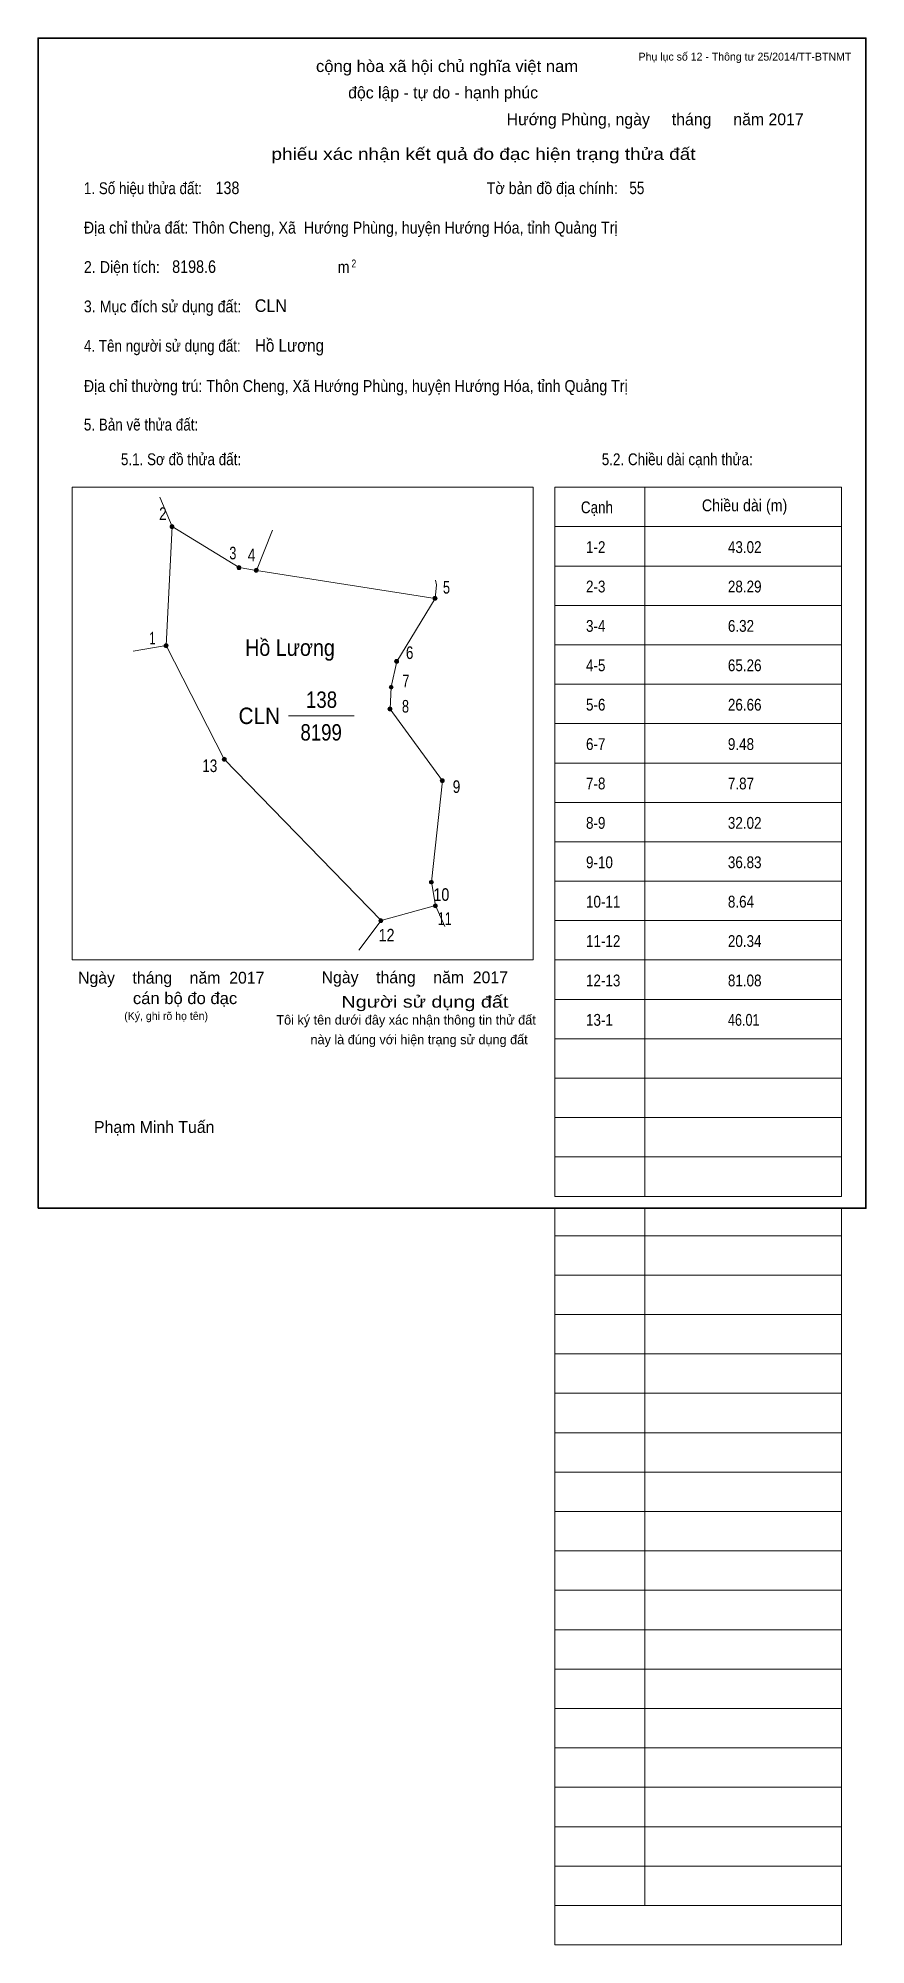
# Model space of a CAD drawing. Header units: centimetres. Extents: x 0 to 21, y -18.7 to 29.7.
import ezdxf
from ezdxf.enums import TextEntityAlignment as Align

# ---------------------------------------------------------------- set-up
doc = ezdxf.new("R2010")
doc.units = ezdxf.units.CM
doc.header["$LTSCALE"] = 0.12
doc.layers.add('30', color=7, linetype='Continuous')
doc.layers.add('34', color=7, linetype='Continuous')
for name, color, linetype, lineweight in [('32', 7, 'Continuous', 13), ('33', 7, 'Continuous', 13), ('6', 7, 'Continuous', 13), ('63', 7, 'Continuous', 13)]:
    doc.layers.add(name, color=color, linetype=linetype, lineweight=lineweight)

msp = doc.modelspace()

# ---------------------------------------------------------------- hatches: boundary and pattern name
at = {"layer": '32'}
for points in [[(3.4463, 17.3004, 1), (3.3463, 17.3004, 1)], [(5.1449, 16.2617, 1), (5.0449, 16.2617, 1)], [(5.584, 16.1928, 1), (5.484, 16.1928, 1)], [(10.1207, 15.4799, 1), (10.0207, 15.4799, 1)], [(3.2964, 14.2766, 1), (3.1964, 14.2766, 1)], [(9.144, 13.8784, 1), (9.044, 13.8784, 1)], [(9.0067, 13.2253, 1), (8.9067, 13.2253, 1)], [(8.9758, 12.6722, 1), (8.8758, 12.6722, 1)], [(4.7706, 11.3944, 1), (4.6706, 11.3944, 1)], [(10.3036, 10.8518, 1), (10.2036, 10.8518, 1)], [(10.0285, 8.2749, 1), (9.9285, 8.2749, 1)], [(8.7443, 7.3004, 1), (8.6443, 7.3004, 1)], [(10.1256, 7.6747, 1), (10.0256, 7.6747, 1)]]:
    msp.add_hatch(color=256, dxfattribs=at).paths.add_polyline_path(points)

# ---------------------------------------------------------------- linework, layer by layer
for centre in [(3.3963, 17.3004), (5.0949, 16.2617), (5.534, 16.1928), (10.0707, 15.4799), (3.2464, 14.2766), (9.094, 13.8784), (8.9567, 13.2253), (8.9258, 12.6722), (4.7206, 11.3944), (10.2536, 10.8518), (9.9785, 8.2749), (8.6943, 7.3004), (10.0756, 7.6747)]:
    msp.add_circle(centre, 0.05, dxfattribs=at)
at = {"layer": '33'}
msp.add_line((6.35, 12.5), (8.02, 12.5), dxfattribs=at)
at = {"layer": '6'}
for p, q in [((3.4, 17.3), (3.09, 18.05)), ((3.4, 17.3), (3.25, 14.28)), ((5.54, 16.19), (5.95, 17.21)), ((10.07, 15.48), (5.54, 16.19)), ((3.25, 14.28), (2.41, 14.14)), ((8.7, 7.3), (8.14, 6.55)), ((8.7, 7.3), (10.08, 7.68)), ((10.08, 7.68), (10.32, 7.15))]:
    msp.add_line(p, q, dxfattribs=at)
for points in [[(5.54, 16.19), (5.1, 16.26), (3.4, 17.3)], [(10.08, 15.94), (10.11, 15.82), (10.07, 15.48)], [(10.07, 15.48), (9.1, 13.88), (8.96, 13.23), (8.93, 12.67), (10.26, 10.85), (9.98, 8.28), (10.08, 7.68)], [(3.25, 14.28), (4.72, 11.4), (8.7, 7.3)]]:
    msp.add_lwpolyline(points, dxfattribs=at)
at = {"layer": '63'}
for p, q in [((0.86, 18.3), (12.56, 18.3)), ((0.86, 6.3), (0.86, 18.3)), ((12.56, 6.3), (12.56, 18.3)), ((13.11, 18.3), (20.38, 18.3)), ((13.11, 0.3), (13.11, 18.3)), ((15.39, 0.3), (15.39, 18.3)), ((20.38, 0.3), (20.38, 18.3)), ((13.11, 17.3), (20.38, 17.3)), ((13.11, 16.3), (20.38, 16.3)), ((13.11, 15.3), (20.38, 15.3)), ((13.11, 14.3), (20.38, 14.3)), ((13.11, 13.3), (20.38, 13.3)), ((13.11, 12.3), (20.38, 12.3)), ((13.11, 11.3), (20.38, 11.3)), ((13.11, 10.3), (20.38, 10.3)), ((13.11, 9.3), (20.38, 9.3)), ((13.11, 8.3), (20.38, 8.3)), ((13.11, 7.3), (20.38, 7.3)), ((0.86, 6.3), (12.56, 6.3)), ((13.11, 6.3), (20.38, 6.3)), ((13.11, 5.3), (20.38, 5.3)), ((13.11, 4.3), (20.38, 4.3)), ((13.11, 3.3), (20.38, 3.3)), ((13.11, 2.3), (20.38, 2.3)), ((13.11, 1.3), (20.38, 1.3)), ((13.11, 0.3), (20.38, 0.3)), ((13.11, -18.7), (13.11, 0)), ((15.39, -17.7), (15.39, 0)), ((20.38, -18.7), (20.38, 0)), ((13.11, -0.7), (20.38, -0.7)), ((13.11, -0.7), (20.38, -0.7)), ((13.11, -1.7), (20.38, -1.7)), ((13.11, -2.7), (20.38, -2.7)), ((13.11, -3.7), (20.38, -3.7)), ((13.11, -4.7), (20.38, -4.7)), ((13.11, -5.7), (20.38, -5.7)), ((13.11, -6.7), (20.38, -6.7)), ((13.11, -7.7), (20.38, -7.7)), ((13.11, -8.7), (20.38, -8.7)), ((13.11, -9.7), (20.38, -9.7)), ((13.11, -10.7), (20.38, -10.7)), ((13.11, -11.7), (20.38, -11.7)), ((13.11, -12.7), (20.38, -12.7)), ((13.11, -13.7), (20.38, -13.7)), ((13.11, -14.7), (20.38, -14.7)), ((13.11, -15.7), (20.38, -15.7)), ((13.11, -16.7), (20.38, -16.7)), ((13.11, -17.7), (20.38, -17.7)), ((13.11, -18.7), (20.38, -18.7))]:
    msp.add_line(p, q, dxfattribs=at)
at = {"layer": '63', "lineweight": 35}
msp.add_lwpolyline([(0, 0), (0, 29.7), (21, 29.7), (21, 0)], close=True, dxfattribs=at)

# ---------------------------------------------------------------- texts
at = {"layer": '30'}
for s, width, p in [('1-2', 0.85, (13.9, 16.63)), ('43.02', 0.85, (17.5, 16.63)), ('2-3', 0.85, (13.9, 15.63)), ('28.29', 0.85, (17.5, 15.63)), ('3-4', 0.85, (13.9, 14.63)), ('6.32', 0.85, (17.5, 14.63)), ('4-5', 0.85, (13.9, 13.63)), ('65.26', 0.85, (17.5, 13.63)), ('5-6', 0.85, (13.9, 12.63)), ('26.66', 0.85, (17.5, 12.63)), ('6-7', 0.85, (13.9, 11.63)), ('9.48', 0.85, (17.5, 11.63)), ('7-8', 0.85, (13.9, 10.63)), ('7.87', 0.85, (17.5, 10.63)), ('8-9', 0.85, (13.9, 9.63)), ('32.02', 0.85, (17.5, 9.63)), ('9-10', 0.85, (13.9, 8.63)), ('36.83', 0.85, (17.5, 8.63)), ('10-11', 0.85, (13.9, 7.63)), ('8.64', 0.85, (17.5, 7.63)), ('11-12', 0.85, (13.9, 6.63)), ('20.34', 0.85, (17.5, 6.63)), ('12-13', 0.85, (13.9, 5.63)), ('81.08', 0.85, (17.5, 5.63)), ('13-1', 0.85, (13.9, 4.63)), ('46.01', 0.8, (17.5, 4.63))]:
    msp.add_text(s, height=0.3, dxfattribs=dict(at, width=width)).set_placement(p)
at = {"layer": '32'}
for s, width, p in [('2', 0.8, (3.165, 17.47)), ('3', 0.75, (4.94, 16.47)), ('4', 0.8, (5.415, 16.42)), ('5', 0.75, (10.36, 15.6)), ('1', 0.65, (2.9, 14.31)), ('6', 0.8, (9.425, 13.94)), ('7', 0.75, (9.33, 13.22)), ('8', 0.75, (9.32, 12.58)), ('13', 0.8, (4.355, 11.07)), ('9', 0.8, (10.615, 10.54)), ('10', 0.85, (10.23, 7.8)), ('11', 0.75, (10.315, 7.19)), ('12', 0.85, (8.84, 6.77))]:
    msp.add_text(s, height=0.32, dxfattribs=dict(at, width=width)).set_placement(p, align=Align.CENTER)
at = {"layer": '33', "width": 0.95}
for height, p in [(0.32, (6.31, 22.75)), (0.4159, (6.14, 12.29))]:
    msp.add_text('CLN', height=height, dxfattribs=at).set_placement(p, align=Align.RIGHT)
at = {"layer": '33', "width": 0.85}
for s, p in [('138', (7.19, 12.7)), ('8199', (7.18, 11.87))]:
    msp.add_text(s, height=0.4159, dxfattribs=at).set_placement(p, align=Align.CENTER)
at = {"layer": '34'}
for s, height, width, p in [('138', 0.32, 0.85, (4.5, 25.74)), ('55', 0.32, 0.8, (15, 25.74)), ('8198.6', 0.32, 0.85, (3.4, 23.74)), ('Hồ Lương', 0.32, 0.9, (5.5, 21.74)), ('Hồ Lương', 0.4159, 0.9, (5.25, 14.02))]:
    msp.add_text(s, height=height, dxfattribs=dict(at, width=width)).set_placement(p)
at = {"layer": '63', "width": 1.05}
msp.add_text('cộng hòa xã hội chủ nghĩa việt nam', height=0.3, dxfattribs=at).set_placement((10.375, 28.84), align=Align.CENTER)
at = {"layer": '63'}
for s, height, p in [('Phụ lục số 12 - Thông tư 25/2014/TT-BTNMT', 0.2, (20.63, 29.13)), ('Ngày    tháng    năm  2017', 0.3, (5.74, 5.7)), ('Ngày    tháng    năm  2017', 0.3, (11.92, 5.71)), ('(Ký, ghi rõ họ tên)', 0.2, (4.31, 4.78))]:
    msp.add_text(s, height=height, dxfattribs=at).set_placement(p, align=Align.RIGHT)
for s, height, p in [('độc lập - tự do - hạnh phúc', 0.3, (10.275, 28.17)), ('Hướng Phùng, ngày     tháng     năm 2017', 0.3, (15.655, 27.49)), ('Tôi ký tên dưới đây xác nhận thông tin thử đất', 0.24, (9.335, 4.66)), ('này là đúng với hiện trạng sử dụng đất', 0.24, (9.665, 4.16)), ('Phạm Minh Tuấn', 0.3, (2.945, 1.91))]:
    msp.add_text(s, height=height, dxfattribs=at).set_placement(p, align=Align.CENTER)
for s, width, p in [('phiếu xác nhận kết quả đo đạc hiện trạng thửa đất', 1.2, (16.68, 26.61)), ('cán bộ đo đạc', 1.05, (5.05, 5.18)), ('Người sử dụng đất', 1.25, (11.93, 5.09))]:
    msp.add_text(s, height=0.3, dxfattribs=dict(at, width=width)).set_placement(p, align=Align.RIGHT)
for s, height, width, p in [('1. Số hiệu thửa đất:', 0.3, 0.85, (1.16, 25.74)), ('Tờ bản đồ địa chính:', 0.3, 0.9, (11.38, 25.74)), ('Địa chỉ thửa đất: Thôn Cheng, Xã  Hướng Phùng, huyện Hướng Hóa, tỉnh Quảng Trị', 0.3, 0.9, (1.16, 24.74)), ('2. Diện tích:', 0.3, 0.9, (1.16, 23.74)), ('m', 0.3, 0.9, (7.6, 23.74)), ('2', 0.2, 0.8, (7.95, 23.88)), ('3. Mục đích sử dụng đất:', 0.3, 0.9, (1.16, 22.74)), ('4. Tên người sử dụng đất:', 0.3, 0.85, (1.16, 21.74)), ('Địa chỉ thường trú: Thôn Cheng, Xã Hướng Phùng, huyện Hướng Hóa, tỉnh Quảng Trị', 0.3, 0.9, (1.16, 20.72)), ('5. Bản vẽ thửa đất:', 0.3, 0.85, (1.16, 19.74)), ('5.1. Sơ đồ thửa đất:', 0.3, 0.85, (2.1, 18.86)), ('5.2. Chiều dài cạnh thửa:', 0.3, 0.85, (14.3, 18.86)), ('Cạnh', 0.3, 0.85, (13.77, 17.64)), ('Chiều dài (m)', 0.3, 0.9, (16.84, 17.69))]:
    msp.add_text(s, height=height, dxfattribs=dict(at, width=width)).set_placement(p)

doc.saveas('drawing.dxf')
